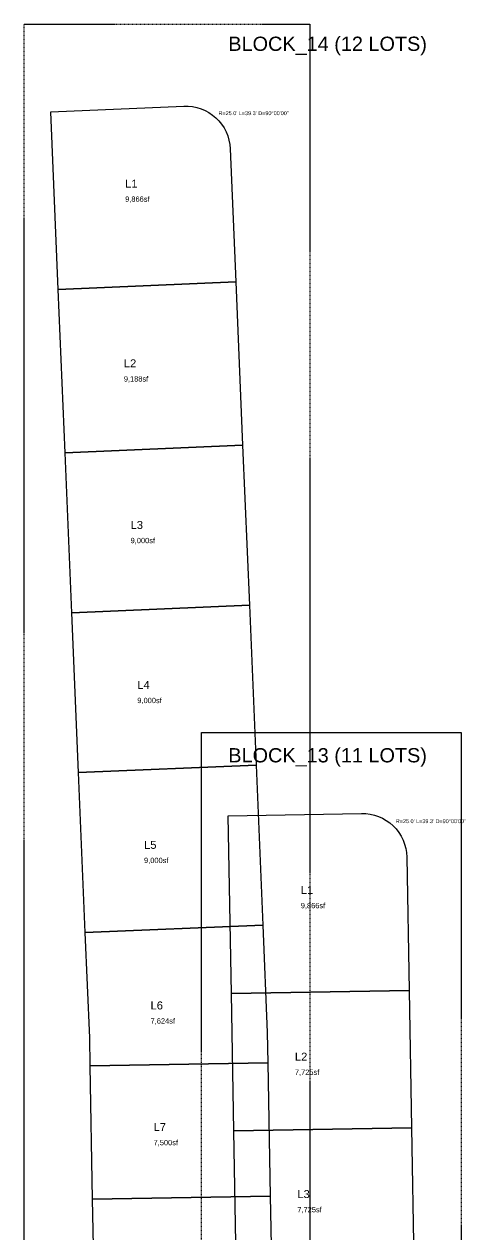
# Model space of a CAD drawing. Extents: x -838 to 3003, y -3950 to 135.
# Drawn here: x -115 to 134, y -2236 to -1555 of the extents above; entities that cross this region are included whole.
import ezdxf

# ---------------------------------------------------------------- set-up
doc = ezdxf.new("R2010")
doc.units = 0
doc.linetypes.add('DASHED', pattern=[0.75, 0.5, -0.25])
for name, color, linetype in [('BLOCK-BORDER', 8, 'DASHED'), ('BLOCK-TITLE', 2, 'CONTINUOUS'), ('LOT-BOUNDARY', 4, 'CONTINUOUS'), ('LOT-CURVE', 6, 'CONTINUOUS'), ('LOT-DIM', 7, 'CONTINUOUS'), ('LOT-TEXT', 2, 'CONTINUOUS')]:
    doc.layers.add(name, color=color, linetype=linetype)
doc.styles.get("Standard").update_dxf_attribs({"font": 'Arial'})

msp = doc.modelspace()

# ---------------------------------------------------------------- linework, layer by layer
at = {"layer": 'BLOCK-BORDER'}
for p, q in [((-114.9117, -2635.5724), (-114.9117, -1555)), ((-114.9117, -1555), (45.8634, -1555)), ((45.8634, -1555), (45.8634, -2635.5724)), ((-15, -2909.1961), (-15, -1953.2063)), ((-15, -1953.2063), (131.0363, -1953.2063)), ((131.0363, -1953.2063), (131.0363, -2909.1961))]:
    msp.add_line(p, q, dxfattribs=at)
at = {"layer": 'LOT-BOUNDARY'}
for p, q in [((-99.9117, -1604.2021), (-24.9779, -1601.0505)), ((-95.7096, -1704.1138), (-99.9117, -1604.2021)), ((1.0505, -1624.9779), (4.2021, -1699.9117)), ((4.2021, -1699.9117), (-95.7096, -1704.1138)), ((-95.7096, -1704.1138), (4.2021, -1699.9117)), ((4.2021, -1699.9117), (8.063, -1791.7105)), ((-91.8487, -1795.9126), (-95.7096, -1704.1138)), ((8.063, -1791.7105), (-91.8487, -1795.9126)), ((-91.8487, -1795.9126), (8.063, -1791.7105)), ((-88.0668, -1885.8331), (-91.8487, -1795.9126)), ((8.063, -1791.7105), (11.8449, -1881.631)), ((11.8449, -1881.631), (-88.0668, -1885.8331)), ((-88.0668, -1885.8331), (11.8449, -1881.631)), ((11.8449, -1881.631), (15.6268, -1971.5515)), ((-84.2849, -1975.7536), (-88.0668, -1885.8331)), ((15.6268, -1971.5515), (-84.2849, -1975.7536)), ((-84.2849, -1975.7536), (15.6268, -1971.5515)), ((15.6268, -1971.5515), (19.4086, -2061.472)), ((-80.503, -2065.6741), (-84.2849, -1975.7536)), ((0, -2000), (74.9879, -1998.6547)), ((1.7937, -2099.9839), (0, -2000)), ((100.4323, -2023.2023), (101.7776, -2098.1902)), ((19.4086, -2061.472), (-80.503, -2065.6741)), ((-80.503, -2065.6741), (19.4086, -2061.472)), ((19.4086, -2061.472), (21.9488, -2121.8686)), ((-78.0145, -2124.8418), (-80.503, -2065.6741)), ((101.7776, -2098.1902), (1.7937, -2099.9839)), ((1.7937, -2099.9839), (101.7776, -2098.1902)), ((3.1794, -2177.2215), (1.7937, -2099.9839)), ((101.7776, -2098.1902), (103.1633, -2175.4278)), ((21.9488, -2121.8686), (22.2536, -2138.8559)), ((-77.7303, -2140.6496), (-78.0145, -2124.8418)), ((22.2536, -2138.8559), (-77.7303, -2140.6496)), ((-77.7303, -2140.6496), (22.2536, -2138.8559)), ((-76.3851, -2215.6376), (-77.7303, -2140.6496)), ((22.2536, -2138.8559), (23.5989, -2213.8438)), ((103.1633, -2175.4278), (3.1794, -2177.2215)), ((3.1794, -2177.2215), (103.1633, -2175.4278)), ((4.565, -2254.4591), (3.1794, -2177.2215)), ((103.1633, -2175.4278), (104.5489, -2252.6653)), ((23.5989, -2213.8438), (-76.3851, -2215.6376)), ((-76.3851, -2215.6376), (23.5989, -2213.8438)), ((-75.0398, -2290.6255), (-76.3851, -2215.6376)), ((23.5989, -2213.8438), (24.9441, -2288.8318))]:
    msp.add_line(p, q, dxfattribs=at)
at = {"layer": 'LOT-CURVE'}
for p, q in [((-24.9779, -1601.0505), (-22.5246, -1601.0678)), ((-22.5246, -1601.0678), (-20.0848, -1601.3255)), ((-20.0848, -1601.3255), (-17.682, -1601.8211)), ((-17.682, -1601.8211), (-15.3393, -1602.5498)), ((-15.3393, -1602.5498), (-13.0794, -1603.5047)), ((-13.0794, -1603.5047), (-10.9239, -1604.6764)), ((-10.9239, -1604.6764), (-8.8936, -1606.0538)), ((-8.8936, -1606.0538), (-7.0082, -1607.6236)), ((-7.0082, -1607.6236), (-5.2856, -1609.3706)), ((-5.2856, -1609.3706), (-3.7427, -1611.278)), ((-3.7427, -1611.278), (-2.3941, -1613.3275)), ((-2.3941, -1613.3275), (-1.2528, -1615.4992)), ((-1.2528, -1615.4992), (-0.33, -1617.7724)), ((-0.33, -1617.7724), (0.3656, -1620.1252)), ((0.3656, -1620.1252), (0.8273, -1622.5347)), ((0.8273, -1622.5347), (1.0505, -1624.9779)), ((74.9879, -1998.6547), (77.4401, -1998.7311)), ((77.4401, -1998.7311), (79.873, -1999.0475)), ((79.873, -1999.0475), (82.2632, -1999.6009)), ((82.2632, -1999.6009), (84.5876, -2000.3858)), ((84.5876, -2000.3858), (86.8239, -2001.3948)), ((86.8239, -2001.3948), (88.9505, -2002.6182)), ((88.9505, -2002.6182), (90.947, -2004.0441)), ((90.947, -2004.0441), (92.7941, -2005.6588)), ((92.7941, -2005.6588), (94.474, -2007.4468)), ((94.474, -2007.4468), (95.9706, -2009.3908)), ((95.9706, -2009.3908), (97.2695, -2011.4722)), ((97.2695, -2011.4722), (98.358, -2013.6709)), ((98.358, -2013.6709), (99.2258, -2015.9656)), ((99.2258, -2015.9656), (99.8646, -2018.3344)), ((99.8646, -2018.3344), (100.268, -2020.7544)), ((100.268, -2020.7544), (100.4323, -2023.2023))]:
    msp.add_line(p, q, dxfattribs=at)

# ---------------------------------------------------------------- texts
at = {"layer": 'BLOCK-TITLE'}
for s, p in [('BLOCK_14 (12 LOTS)', (0, -1570)), ('BLOCK_13 (11 LOTS)', (0, -1970))]:
    msp.add_text(s, height=8, dxfattribs=at).set_placement(p)
at = {"layer": 'LOT-DIM'}
for p in [(-5.5082, -1606.1236), (94.2941, -2004.1588)]:
    msp.add_text('R=25.0\' L=39.3\' D=90%%d00\'00"', height=2.2, dxfattribs=at).set_placement(p)
at = {"layer": 'LOT-TEXT'}
for s, height, p in [('L1', 4.5, (-58.0693, -1646.8512)), ('9,866sf', 3, (-58.0693, -1654.8512)), ('L2', 4.5, (-58.8233, -1747.9121)), ('9,188sf', 3, (-58.8233, -1755.9121)), ('L3', 4.5, (-55.0019, -1838.7718)), ('9,000sf', 3, (-55.0019, -1846.7718)), ('L4', 4.5, (-51.22, -1928.6923)), ('9,000sf', 3, (-51.22, -1936.6923)), ('L5', 4.5, (-47.4381, -2018.6128)), ('9,000sf', 3, (-47.4381, -2026.6128)), ('L1', 4.5, (40.7983, -2044.0062)), ('9,866sf', 3, (40.7983, -2052.0062)), ('L6', 4.5, (-43.7728, -2108.8937)), ('7,624sf', 3, (-43.7728, -2116.8937)), ('L2', 4.5, (37.4785, -2137.7058)), ('7,725sf', 3, (37.4785, -2145.7058)), ('L7', 4.5, (-42.0657, -2177.2467)), ('7,500sf', 3, (-42.0657, -2185.2467)), ('L3', 4.5, (38.8641, -2214.9434)), ('7,725sf', 3, (38.8641, -2222.9434))]:
    msp.add_text(s, height=height, dxfattribs=at).set_placement(p)

doc.saveas('drawing.dxf')
